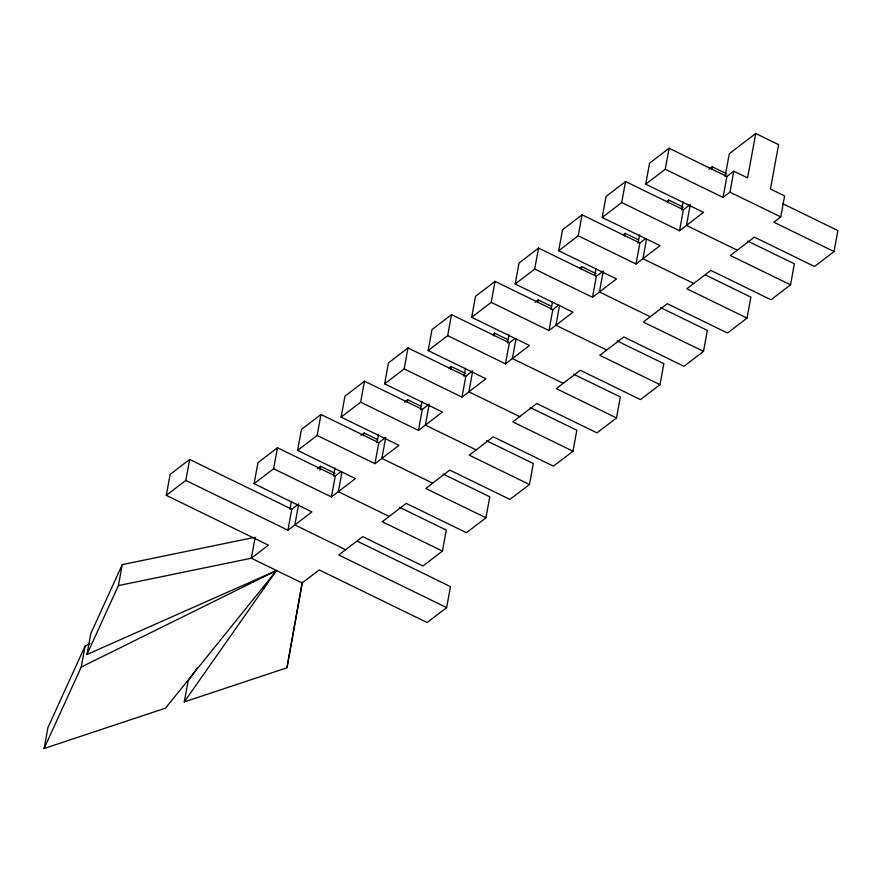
<?xml version="1.0" encoding="UTF-8"?>
<svg xmlns="http://www.w3.org/2000/svg" width="882" height="882" viewBox="0 0 882 882"><rect width="100%" height="100%" fill="white"/><g stroke="black" fill="none" stroke-linecap="round" stroke-linejoin="round"><path stroke-width="1.32" d="M197.557 667.498L188.131 680.937L184.272 701.918L286.959 667.784L302.129 582.98L319.218 569.915L427.12 622.527L446.634 607.599L450.482 586.618L357.298 541.184M302.372 582.197L286.959 667.784M253.829 537.513L122.245 564.612L90.835 633.497L86.976 654.477L276.529 570.5L165.529 708.147L44.1 748.509L47.948 727.529L85.091 646.076L90.008 643.651M44.1 748.509L81.243 667.057L85.091 646.076M86.976 654.477L118.386 585.593L122.245 564.612M118.386 585.593L251.326 558.218L268.404 545.142L166.29 495.353L170.138 474.373L189.652 459.445L291.777 509.234L298.689 503.953M166.29 495.353L185.804 480.425L189.652 459.445M185.804 480.425L287.929 530.225L311.919 511.869L254.104 483.678L257.952 462.697L277.466 447.769L335.292 475.96L341.213 471.429M255.174 537.226L251.326 558.218L302.129 582.98M254.104 483.678L273.618 468.75L277.466 447.769M273.618 468.75L331.434 496.941L355.435 478.595L297.609 450.404L301.468 429.424L320.982 414.496L378.797 442.687L384.728 438.156M289.98 509.377L291.457 501.296M287.929 530.225L291.777 509.234M298.447 505.265L294.842 524.933L345.645 549.707M297.609 450.404L317.134 435.476L320.982 414.496M319.868 470.315L320.607 466.269L335.05 473.314M317.134 435.476L374.949 463.667L398.951 445.311L341.125 417.12L344.972 396.139L364.498 381.211L422.313 409.402L429.225 404.121M333.484 476.104L334.973 468.022M331.434 496.941L335.292 475.96M341.962 471.98L338.346 491.66L389.16 516.433M341.125 417.12L360.65 402.192L364.498 381.211M363.627 435.686L364.123 432.996L377.353 439.445M360.65 402.192L418.465 430.383L442.455 412.037L384.64 383.846L388.488 362.866L408.013 347.938L465.828 376.129L472.741 370.837M377 442.819L378.477 434.738M374.949 463.667L378.797 442.687M385.71 437.395L381.862 458.375L432.676 483.149M384.64 383.846L404.154 368.919L408.013 347.938M407.142 402.401L407.627 399.711L420.868 406.172M404.154 368.919L461.981 397.109L485.971 378.753L428.156 350.562L432.004 329.581L451.518 314.654L509.344 342.844L515.264 338.313M420.516 409.546L421.993 401.464M418.465 430.383L422.313 409.402M428.983 405.433L425.378 425.102L476.181 449.875M428.156 350.562L447.67 335.634L451.518 314.654M450.647 369.128L451.143 366.438L465.586 373.472M447.67 335.634L505.485 363.825L529.487 345.479L471.661 317.288L475.519 296.308L495.034 281.38L552.849 309.571L558.78 305.04M464.02 376.261L465.509 368.18M461.981 397.109L465.828 376.129M472.498 372.149L468.882 391.817L519.696 416.591M446.634 607.599L338.732 554.987L362.734 536.642L422.919 565.99L442.433 551.063L446.292 530.082L399.612 507.315M471.661 317.288L491.186 302.361L495.034 281.38M494.163 335.855L494.659 333.153L507.889 339.614M491.186 302.361L549.001 330.552L572.991 312.195L515.176 284.004L519.024 263.023L538.549 248.096L596.364 276.286L603.277 271.006M507.536 342.988L509.024 334.906M505.485 363.825L509.344 342.844M516.014 338.875L512.398 358.544L563.212 383.317M442.433 551.063L382.248 521.714L406.238 503.368L466.435 532.706L485.949 517.778L489.797 496.798L443.117 474.042M515.176 284.004L534.69 269.076L538.549 248.096M537.678 302.57L538.163 299.88L551.404 306.33M534.69 269.076L592.517 297.267L616.507 278.921L558.692 250.731L562.54 229.75L582.054 214.822L639.88 243.013L645.8 238.482M551.052 309.703L552.529 301.622M549.001 330.552L552.849 309.571M559.519 305.591L555.914 325.26L606.717 350.033M485.949 517.778L425.763 488.441L449.754 470.084L509.939 499.433L529.465 484.505L533.312 463.524L486.632 440.768M558.692 250.731L578.206 235.803L582.054 214.822M581.183 269.297L581.679 266.596L596.122 273.64M578.206 235.803L636.021 263.994L660.023 245.637L602.197 217.457L606.055 196.465L625.57 181.538L683.385 209.729L689.316 205.197M594.81 275.085L596.045 268.349M592.517 297.267L596.364 276.286M603.034 272.317L599.429 291.986L650.232 316.759M529.465 484.505L469.268 455.156L493.27 436.81L553.455 466.148L572.969 451.22L576.828 430.24L530.148 407.484M602.197 217.457L621.722 202.529L625.57 181.538M624.699 236.012L625.195 233.322L638.436 239.772M621.722 202.529L679.537 230.72L703.538 212.364L645.712 184.173L649.56 163.192L669.085 148.264L726.9 176.455L733.813 171.174L747.583 177.877L755.731 133.491L778.597 144.637L770.449 189.035L784.616 195.936L780.768 216.928L773.856 222.209L834.052 251.557L837.9 230.577L782.621 203.621M638.072 243.145L639.56 235.075M636.021 263.994L639.88 243.013M646.55 239.033L642.934 258.713L693.748 283.475M572.969 451.22L512.784 421.883L536.774 403.526L596.971 432.875L616.485 417.947L620.333 396.966L573.664 374.211M645.712 184.173L665.237 169.245L669.085 148.264M668.214 202.739L668.71 200.049L683.142 207.083M681.588 209.872L683.065 201.791M679.537 230.72L683.385 209.729M690.297 204.448L686.45 225.428L737.253 250.201M616.485 417.947L556.299 388.598L580.29 370.253L640.486 399.601L660.001 384.673L663.848 363.682L617.168 340.926M711.73 169.454L712.215 166.764L726.658 173.809M725.103 176.598L729.304 153.7L755.731 133.491M665.237 169.245L723.053 197.436L726.9 176.455M723.053 197.436L729.965 192.155L733.813 171.174M660.001 384.673L599.804 355.325L623.806 336.968L683.991 366.317L703.516 351.389L707.364 330.408L660.684 307.653M703.516 351.389L643.32 322.04L667.321 303.695L727.507 333.043L747.021 318.115L750.88 297.135L705.424 274.975M747.021 318.115L686.835 288.767L710.826 270.41L771.022 299.759L790.537 284.831L794.384 263.85L747.704 241.095M184.272 701.918L276.529 570.5L81.243 667.057M317.432 468.695L320.607 466.269M360.947 435.421L364.123 432.996M404.463 402.137L407.627 399.711M449.026 368.048L451.143 366.438M492.542 334.774L494.659 333.153M534.999 302.305L538.163 299.88M579.562 268.216L581.679 266.596M623.078 234.943L625.195 233.322M666.594 201.658L668.71 200.049M709.051 169.19L712.215 166.764M834.052 251.557L814.527 266.485L754.342 237.137L730.351 255.482L790.537 284.831M729.965 192.155L780.768 216.928M251.712 581.492L253.013 582.131M263.156 587.07L264.446 587.71"/></g></svg>
